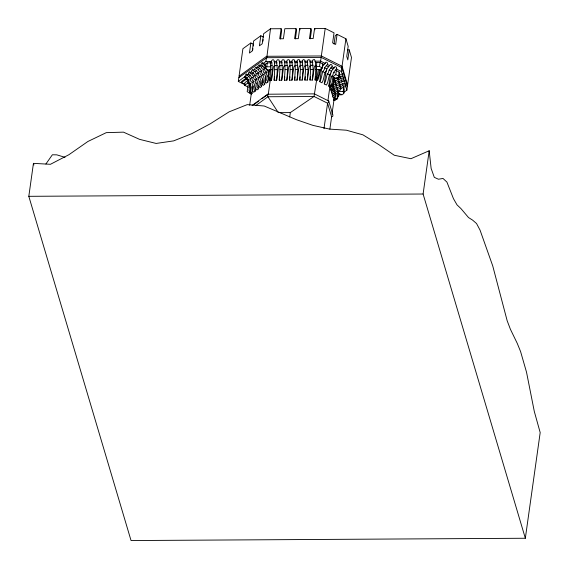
<?xml version="1.0" encoding="UTF-8"?>
<svg xmlns="http://www.w3.org/2000/svg" width="569" height="569" viewBox="0 0 569 569"><rect width="100%" height="100%" fill="white"/><g stroke="black" fill="none" stroke-linecap="round" stroke-linejoin="round"><path stroke-width="0.85" d="M28.813 196.319L33.443 163.36L50.442 164.299L68.92 154.711L87.903 141.482L106.275 132.648L123.473 132.15L139.59 139.362L156.148 143.445L173.637 140.877L191.774 133.672L210.295 123.765L229.101 111.851L247.245 104.625L264.18 105.998L296.513 119.725L312.85 125.358L329.451 129.092L346.421 130.209L362.901 134.825L378.67 144.533L394.289 155.259L410.932 158.715L429.182 150.757L431.131 168.41L434.303 177.35L438.464 179.228L443.009 178.453L446.921 182.094L453.457 198.666L457.014 204.861L460.926 208.567L468.522 217.557L472.59 220.111L476.538 223.525L480.044 230.118L492.733 265.908L507.171 320.767L510.407 329.259L517.278 343.427L520.571 351.514L526.524 372.197L534.298 411.437L540.187 432.575L525.336 538.253L131.048 540.55L28.813 196.319L423.101 194.022L525.336 538.253M244.599 84.553L238.304 81.424L238.838 77.654L266.783 57.654L270.495 28.77L281.129 28.706L281.691 30.598L280.51 38.969M238.838 77.654L239.62 77.299L239.72 76.587L239.037 76.239L242.906 48.721L250.851 42.974L253.511 44.297L253.276 45.975M245.218 84.411L241.512 82.562L241.676 81.403L247.131 77.455L247.821 79.041L249.03 79.639L248.802 81.296L249.464 82.825L250.673 83.43L250.438 85.08L251.384 87.256L250.78 91.538L252.031 93.451L251.256 94.013L249.67 105.279M238.304 81.424L245.154 76.474L245.239 75.883A1.415 0.59 -63.5 0 1 246.206 74.141A1.415 0.59 -63.5 0 1 246.854 74.717L246.768 75.3L248.753 76.289L249.435 77.868L250.652 78.472L252.202 77.348L250.986 76.751L250.303 75.165L248.319 74.183L246.768 75.3M248.475 87.228L244.627 85.314L245.019 82.548L249.03 79.639M250.851 42.974L249.435 53.031L252.245 50.997L253.653 40.947L260.83 35.755L263.49 37.077M241.512 82.562L246.192 79.176L246.356 78.017L244.378 77.035M248.319 74.183L248.404 73.593A1.415 0.59 -63.5 0 1 249.378 71.85A1.415 0.59 -63.5 0 1 250.019 72.427L249.94 73.01L251.918 73.998L252.6 75.577L253.817 76.182L255.367 75.058L254.151 74.461L253.468 72.875L251.491 71.893L249.94 73.01M244.627 85.314L247.864 82.974L248.255 80.201L246.192 79.176M252.686 50.164L252.921 48.486M250.652 78.472L250.417 80.129L251.078 81.651L252.287 82.256L253.838 81.132L252.629 80.535L251.967 79.006L252.202 77.348M251.491 71.893L251.569 71.303A1.415 0.59 -63.5 0 1 252.544 69.56A1.415 0.59 -63.5 0 1 253.191 70.136L253.105 70.72L255.083 71.708L255.773 73.287L256.982 73.892L258.532 72.768L257.323 72.163L256.633 70.584L254.656 69.603L253.105 70.72M252.287 82.256L252.06 83.913L252.999 86.09L252.401 90.371L253.646 92.285L255.197 91.161L256.363 82.875M253.817 76.182L253.582 77.839L254.243 79.361L255.46 79.966L257.01 78.842L255.794 78.245L255.132 76.715L255.367 75.058M254.656 69.603L254.741 69.013A1.415 0.59 -63.5 0 1 255.709 67.27A1.415 0.59 -63.5 0 1 256.356 67.846L256.27 68.429L258.248 69.418L258.938 70.997L260.147 71.602L261.697 70.478L260.488 69.873L259.798 68.294L257.821 67.313L256.27 68.429M252.031 93.451L253.077 85.99M253.838 81.132L253.61 82.79L254.549 84.966L253.952 89.248L255.197 91.161M260.83 35.755L259.421 45.812L262.224 43.777L263.639 33.727L270.495 28.77M255.46 79.966L255.225 81.623L256.171 83.792M257.821 67.313L257.906 66.722M256.982 73.892L256.747 75.549L257.416 77.071L258.625 77.676L260.175 76.552L258.959 75.954L258.298 74.425L258.532 72.768M257.01 78.842L256.775 80.499L257.721 82.676L257.117 86.957L258.362 88.871L256.811 89.994L255.566 88.074M259.443 66.139L260.986 65.022L262.97 66.004L263.653 67.583L264.87 68.188L263.319 69.311L262.103 68.707L261.42 67.128L259.443 66.139L259.521 65.556A1.415 0.59 -63.5 0 0 258.874 64.98A1.415 0.59 -63.5 0 0 257.906 66.722M262.899 41.267L263.134 39.588M258.625 77.676L258.39 79.333L259.336 81.502M260.986 65.022L261.071 64.432A1.415 0.59 -63.5 0 1 262.046 62.69A1.415 0.59 -63.5 0 1 262.693 63.266L262.608 63.849L264.585 64.838L265.268 66.417M260.147 71.602L259.919 73.259L260.581 74.781L261.79 75.385L263.34 74.262L262.131 73.657L261.47 72.135L261.697 70.478M258.362 88.871L259.407 81.41M260.175 76.552L259.941 78.209L260.887 80.385L260.282 84.667L261.527 86.58L259.976 87.704L258.731 85.784M261.79 75.385L261.562 77.043L262.501 79.212L261.904 83.494L263.148 85.414L264.699 84.29L265.858 76.004M263.319 69.311L263.084 70.969L263.746 72.491L264.962 73.095L266.505 71.971L265.296 71.367L264.635 69.845L265.36 64.276L263.383 63.287M261.527 86.58L262.579 79.119M263.34 74.262L263.106 75.919L264.052 78.095L263.454 82.377L264.699 84.29M262.608 63.849L265.894 61.473L266.427 57.704L321.144 57.384L341.855 67.69L347.41 86.388L346.877 90.158L343.591 92.541L343.669 91.958M264.962 73.095L264.727 74.752L265.666 76.922L265.069 81.203L266.313 83.117L267.864 82L268.682 76.196M261.975 98.714L268.305 94.134L270.254 80.272L268.006 76.616L268.902 70.243L264.805 68.209L266.747 66.801L267.302 62.867L271.882 62.846L272.188 69.688L271.505 80.265L269.478 80.826L268.234 78.913M266.505 71.971L266.278 73.629L267.217 75.805L266.619 80.087L267.864 82M272.188 69.688L269.649 69.703L268.127 70.805L267.892 72.455L268.838 74.631M269.649 69.703L268.753 76.075L270.254 80.272C270.062 73.856 271 67.661 270.211 61.445M269.023 78.266L270.254 80.272L270.14 77.967M271.882 62.846C270.083 61.175 273.156 58.244 274.158 60.534C275.161 67.028 274.4 73.636 274.123 80.243L276.626 80.229L278.49 66.971L278.988 66.153L280.297 65.84M329.885 129.12L331.613 116.823L332.73 116.396L332.915 115.094L328.733 101.019L314.394 93.864L267.65 94.226L267.942 96.744L278.333 112.662M271.505 80.265L273.369 67L273.867 66.182L275.176 65.869M276.626 80.229L277.309 69.653L276.584 61.409L276.925 60.243L277.793 59.695L279.016 59.987L279.614 62.796L279.927 69.638L279.244 80.215L281.747 80.201L283.611 66.943L284.109 66.118L285.418 65.812M281.129 28.706L279.72 38.763L283.405 38.742L284.82 28.685L296.008 28.621L296.57 30.506L295.389 38.884M274.123 80.243L274.592 76.929M281.747 80.201L282.43 69.624L281.705 61.381L282.046 60.214L282.914 59.667L284.137 59.958L284.735 62.768L285.048 69.61L284.365 80.186L286.868 80.172L288.732 66.914L289.23 66.089L290.539 65.784M279.244 80.215L279.713 76.9M286.868 80.172L287.551 69.596L286.826 61.345L287.167 60.179L288.376 59.596L289.258 59.93L289.856 62.739L290.169 69.582L289.486 80.158L291.989 80.144L293.853 66.886L294.65 65.876L295.66 65.755M284.365 80.186L284.834 76.872M296.008 28.621L294.593 38.671L298.284 38.649L299.692 28.599L310.88 28.535L311.442 30.42L310.269 38.799M291.989 80.144L292.672 69.567L291.947 61.317L292.288 60.15L293.156 59.61L294.379 59.901L294.977 62.711L295.29 69.553L294.607 80.129L297.11 80.115L298.974 66.85L299.771 65.848L300.781 65.727M289.486 80.158L289.948 76.843M297.11 80.115L297.793 69.539L297.068 61.288L297.409 60.122L298.618 59.539L299.5 59.873L300.098 62.682L300.411 69.518L299.728 80.094L302.231 80.08L304.095 66.822L304.593 66.004L305.902 65.691M294.607 80.129L295.069 76.815M289.713 116.944L290.325 112.591L314.031 96.474L318.313 69.418L315.774 69.432L315.461 62.59L314.614 59.596L313.014 59.788L312.431 61.203L313.156 69.446L312.473 80.023L309.97 80.037L310.653 69.461L309.913 60.051L308.185 59.638L307.31 61.232L308.035 69.475L307.352 80.051L304.849 80.065L305.532 69.489L304.884 60.357L303.739 59.503L302.359 60.371L302.914 69.503L302.231 80.08M299.728 80.094L300.19 76.779M310.88 28.535L309.472 38.585L313.156 38.564L314.572 28.514L325.205 28.45L334.039 32.846L332.623 42.895L335.674 44.418L337.09 34.36L345.924 38.756L348.178 46.359L346.763 56.409L347.801 59.909L349.217 49.859L347.616 49.866M304.849 80.065L305.311 76.751M307.352 80.051L309.216 66.793L310.013 65.784L311.023 65.663M309.97 80.037L310.432 76.723M312.473 80.023L314.337 66.765L314.835 65.94L316.144 65.634M315.774 69.432L315.091 80.009L317.445 80.549C319.316 77.533 319.28 73.792 320.489 70.499L322.068 68.351L322.303 66.694L325.383 62.896A1.415 1.01 54.1 0 1 326.698 62.313A1.415 1.01 54.1 0 1 327.687 64.048L324.607 67.839L324.38 69.496L322.794 71.644C321.585 74.937 321.62 78.678 319.757 81.694L321.962 82.797C323.832 79.781 323.797 76.033 325.006 72.747L326.585 70.599L326.819 68.941L329.899 65.143A1.415 1.01 54.1 0 1 331.215 64.56A1.415 1.01 54.1 0 1 332.204 66.296L329.124 70.087L328.157 73.273L327.31 73.892C326.101 77.185 326.137 80.926 324.266 83.942L326.478 85.044C328.349 82.021 328.313 78.28 329.515 74.987L331.101 72.839L331.336 71.189L334.416 67.391A1.415 1.01 54.1 0 1 335.731 66.801A1.415 1.01 54.1 0 1 336.72 68.536L333.64 72.334L332.673 75.521L331.819 76.139C330.617 79.425 330.653 83.174 328.782 86.189L329.885 86.737L330.134 87.569L332.004 86.353L332.246 84.639M317.516 77.981L316.343 80.001C316.4 74.055 316.528 68.394 316.713 62.583M315.091 80.009L315.553 76.694M316.229 77.697L316.343 80.001L318.491 76.324L319.387 69.951L322.253 67.875L322.808 63.941M322.253 67.875L319.494 66.495L320.041 62.562L315.461 62.59M325.304 63.486L320.61 61.153L325.205 28.45M319.757 81.694L321.62 68.436M324.266 83.942L326.129 70.684M334.046 44.09L335.226 35.712L337.09 34.36M328.782 86.189L330.646 72.932M323.989 128.694L327.573 103.209L328.548 102.32L328.733 101.019M327.936 100.606L329.885 86.737L332.033 83.06L332.929 76.687L335.802 74.61L336.35 70.677M331.066 84.724L329.885 86.737L331.77 85.428M337.822 77.761L338.313 79.425L339.771 79.418L340.959 78.252L343.342 78.238L342.844 76.573L340.461 76.587L339.28 77.754L337.822 77.761L337.588 79.418L336.443 80.542L334.985 80.549L335.482 82.213L335.248 83.871L333.619 85.471L333.014 89.753L331.144 90.976L330.653 89.305L331.115 85.99M331.144 90.976L331.378 89.319M338.832 81.161L339.323 82.832L340.781 82.818L341.969 81.659L344.352 81.644L343.854 79.973L341.471 79.987L340.29 81.154L338.832 81.161L338.598 82.818L337.453 83.942L335.995 83.949L336.492 85.62L336.258 87.27L334.629 88.871L334.031 93.152L332.154 94.376L331.663 92.711L332.125 89.397M331.819 76.139L333.996 77.22L333.1 83.593L329.885 86.737L333.327 84.354L334.223 77.981L339.145 77.953L339.7 74.02M333.996 77.22L334.238 80.464L333.149 81.538M339.842 84.568L340.333 86.232L341.798 86.225L342.979 85.058L345.362 85.044L344.864 83.38L342.488 83.394L341.3 84.561L339.842 84.568L339.608 86.225L338.463 87.349L337.004 87.356L337.502 89.02L337.268 90.677L335.639 92.278L335.041 96.559L333.164 97.776L332.673 96.111L333.021 93.629M334.985 80.549L334.757 82.206L333.128 83.807L332.524 88.088L330.653 89.305M335.525 99.753L333.932 100.35L334.031 97.029M335.995 83.949L335.767 85.606L334.138 87.206L333.534 91.488L331.663 92.711M331.983 114.213L334.295 97.726M337.004 87.356L336.777 89.006L335.148 90.613L334.544 94.895L332.673 96.111M339.145 77.953L338.562 75.983L339.117 72.05L335.248 70.129M338.313 79.425L338.086 81.083L336.94 82.206L335.482 82.213M335.817 99.042L333.932 100.35L336.841 99.262M346.877 90.158L345.874 86.78L343.498 86.794L342.31 87.96L340.852 87.967L340.618 89.625L339.48 90.748L338.014 90.755L337.787 92.413L336.158 94.013L335.554 98.295L333.683 99.518M339.323 82.832L339.096 84.482L337.95 85.606L336.492 85.62M339.117 72.05L339.949 74.852L342.332 74.838L341.322 71.459L341.855 67.69L341.421 67.462L342.054 66.274L345.924 38.756M338.029 96.559L338.889 95.414A1.415 0.59 -63.5 0 1 339.43 94.12M340.333 86.232L340.106 87.889L338.96 89.013L337.502 89.02M342.332 74.838L342.68 73.678L342.844 76.573M339.216 93.288L338.441 93.849L340.426 94.831L340.504 94.248M343.342 78.238L343.69 77.085L343.854 79.973M344.352 81.644L344.7 80.485L344.864 83.38M338.953 93.494L341.834 94.931L343.776 93.522L343.192 91.559L343.74 87.626M343.776 93.522L344.323 89.596L343.498 86.794M345.362 85.044L345.71 83.885L345.874 86.78M347.41 86.388L347.005 85.208L347.609 84.973L351.478 57.462L349.217 49.859M423.101 194.022L429.182 150.757M45.911 163.979L52.369 154.782L56.793 154.846L65.008 157.336M337.068 77.683L335.93 78.806L334.472 78.814M338.178 94.056L339.152 93.344M239.037 76.239L266.626 56.288L321.343 55.968L342.054 66.274L347.609 84.973M248.753 76.289L250.303 75.165M251.918 73.998L253.468 72.875M255.083 71.708L256.633 70.584M258.248 69.418L259.798 68.294M261.42 67.128L262.97 66.004M264.585 64.838L267.302 62.867M250.673 83.43L248.084 85.3L247.188 91.673L251.256 94.013L249.002 90.357L249.898 83.984L247.864 82.974M252.103 105.471L267.65 94.226M253.525 104.824L258.454 101.261M255.979 105.393L267.942 96.744L314.031 96.474L327.573 103.209L331.613 116.823M340.426 94.831L341.201 94.269M265.894 61.473L271.463 61.438M274.08 61.424L276.584 61.409M279.201 61.395L281.705 61.381M284.322 61.367L286.826 61.345M289.443 61.331L291.947 61.317M294.564 61.303L297.068 61.288M299.685 61.274L302.189 61.26M304.806 61.246L307.31 61.232M309.927 61.217L312.431 61.203M315.048 61.182L320.61 61.153M274.493 62.832L277.003 62.81M279.614 62.796L282.124 62.782M284.735 62.768L287.245 62.754M289.856 62.739L292.366 62.725M294.977 62.711L297.487 62.697M300.098 62.682L302.608 62.668M305.219 62.647L307.729 62.633M310.34 62.618L312.85 62.604M270.901 65.478L272.153 65.471M274.77 65.456L277.274 65.435M279.891 65.421L282.395 65.407M285.012 65.392L287.516 65.378M290.133 65.364L292.637 65.35M295.254 65.335L297.758 65.321M300.375 65.307L302.879 65.286M305.496 65.271L308 65.257M310.617 65.243L313.121 65.229M266.747 66.801L270.076 66.786M316.165 66.516L319.494 66.495M274.806 69.667L277.309 69.653M279.927 69.638L282.43 69.624M285.048 69.61L287.551 69.596M290.169 69.582L292.672 69.567M295.29 69.553L297.793 69.539M300.411 69.518L302.914 69.503M305.532 69.489L308.035 69.475M310.653 69.461L313.156 69.446M343.192 91.559L338.263 91.588L337.367 97.96L333.932 100.35L337.595 98.722L338.491 92.349L338.014 90.755M280.048 112.648L290.325 112.591M327.609 64.631L329.814 65.734M332.118 66.879L334.33 67.974M336.635 69.126L341.322 71.459M320.041 62.562L323.91 64.489M326.215 65.634L328.427 66.737M330.731 67.882L332.943 68.984M324.607 67.839L326.819 68.941M329.124 70.087L331.336 71.189M333.64 72.334L334.743 72.882M335.802 74.61L338.562 75.983M318.313 69.418L320.489 70.499M322.794 71.644L325.006 72.747M327.31 73.892L329.515 74.987M337.488 95.343L338.804 96.005M268.127 70.805L266.911 70.2L266.249 68.671M245.154 76.474L247.131 77.455M249.777 92.953L251.256 94.013L250.004 92.1L250.609 87.818L249.663 85.642M246.356 78.017L247.046 79.596M248.027 81.858L248.689 83.387M340.461 76.587L340.959 78.252M341.471 79.987L341.969 81.659M342.488 83.394L342.979 85.058M340.852 87.967L341.101 88.8M314.572 28.514L314.942 29.773M299.692 28.599L300.069 29.858M33.443 163.36L33.898 164.982"/></g></svg>
